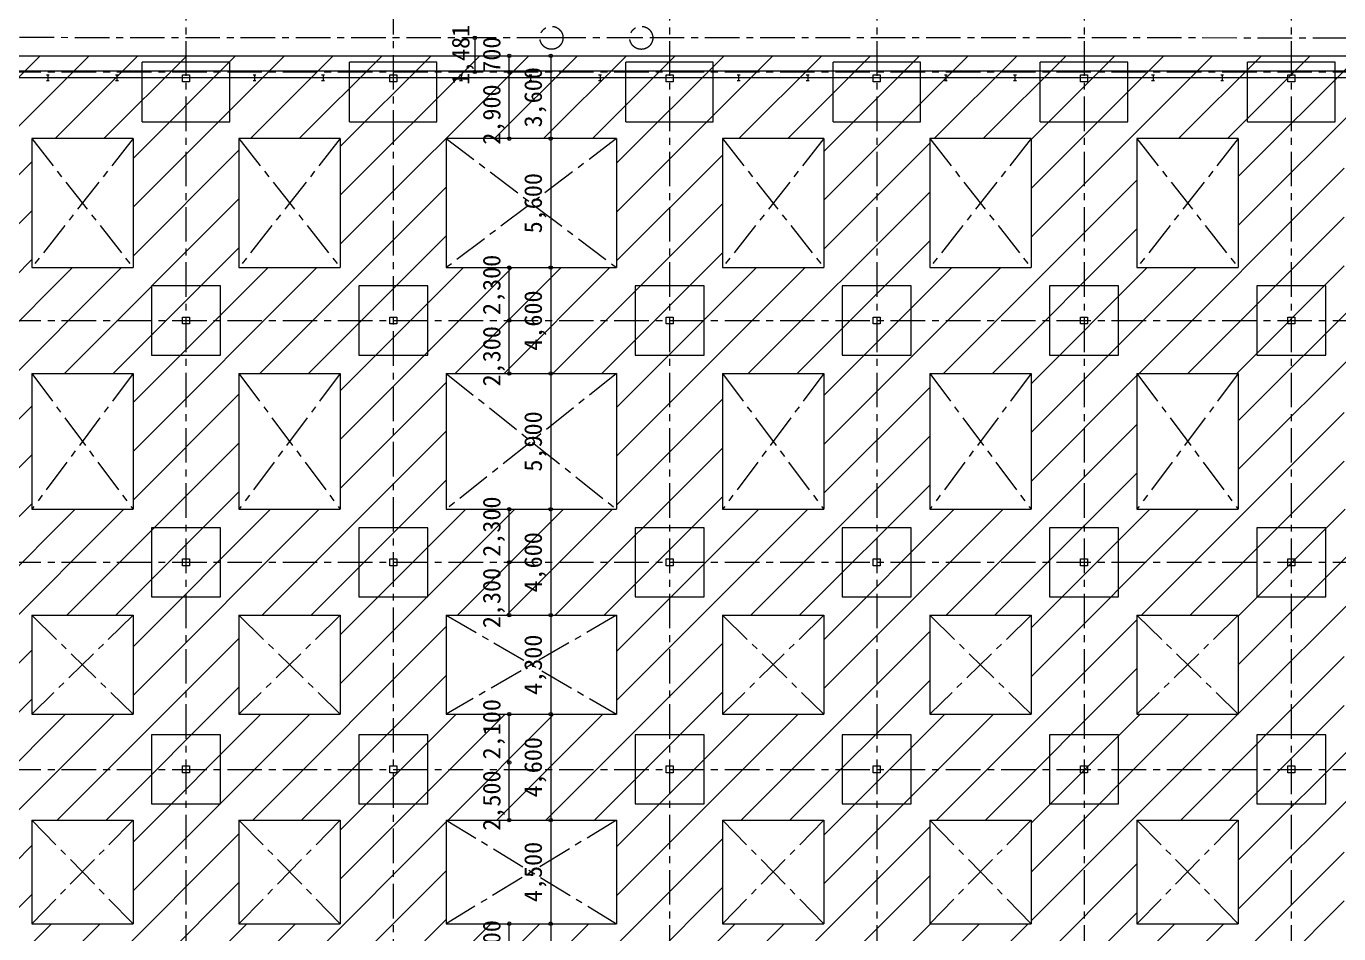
# Model space of a CAD drawing. Units: millimetres at full size, sheet at 1:300. Extents: x -272537 to 274500, y -185098 to 187500.
# Drawn here: x -167041 to -110041, y 111506 to 150926 of the extents above; entities that cross this region are included whole.
import ezdxf
from ezdxf.enums import TextEntityAlignment as Align

# ---------------------------------------------------------------- set-up
doc = ezdxf.new("R2010")
doc.units = ezdxf.units.MM
doc.header["$LTSCALE"] = 300
doc.header["$PDMODE"] = 32
doc.header["$PDSIZE"] = 150
doc.linetypes.add('CHAIN1', pattern=[8, 5, -1, 1, -1])
for name, color, linetype, lineweight in [('0-0_基準線', 7, 'Continuous', 9), ('0-1_躯体', 2, 'Continuous', 9), ('0-2_間仕切り', 7, 'Continuous', 9), ('0-3_建具', 2, 'Continuous', 18), ('0-4_設備家具', 7, 'CHAIN1', 9), ('0-6_文字', 2, 'Continuous', 5), ('0-8_補助線', 4, 'Continuous', 5), ('0-D_防災設備', 6, 'CHAIN1', 20), ('0-F_', 4, 'CHAIN1', 5)]:
    doc.layers.add(name, color=color, linetype=linetype, lineweight=lineweight)
doc.styles.add('ＭＳ ゴシック', font='')
doc.styles.get('ＭＳ ゴシック').set_extended_font_data('MS Gothic')

msp = doc.modelspace()

# ---------------------------------------------------------------- linework, layer by layer
at = {"layer": '0-0_基準線'}
for p, q in [((-166165.6, 148818.3), (-166040.6, 148818.3)), ((-166103.1, 148818.3), (-166103.1, 148568.3)), ((-163165.6, 148818.3), (-163040.6, 148818.3)), ((-163103.1, 148818.3), (-163103.1, 148568.3)), ((-157190.6, 148818.3), (-157065.6, 148818.3)), ((-157128.1, 148818.3), (-157128.1, 148568.3)), ((-154215.6, 148818.3), (-154090.6, 148818.3)), ((-154153.1, 148818.3), (-154153.1, 148568.3)), ((-148221.9, 148818.3), (-148096.9, 148818.3)), ((-148159.4, 148818.3), (-148159.4, 148568.3)), ((-145203.1, 148818.3), (-145078.1, 148818.3)), ((-145140.6, 148818.3), (-145140.6, 148568.3)), ((-142184.4, 148818.3), (-142059.4, 148818.3)), ((-142121.9, 148818.3), (-142121.9, 148568.3)), ((-136165.6, 148818.3), (-136040.6, 148818.3)), ((-136103.1, 148818.3), (-136103.1, 148568.3)), ((-133165.6, 148818.3), (-133040.6, 148818.3)), ((-133103.1, 148818.3), (-133103.1, 148568.3)), ((-127165.6, 148818.3), (-127040.6, 148818.3)), ((-127103.1, 148818.3), (-127103.1, 148568.3)), ((-124165.6, 148818.3), (-124040.6, 148818.3)), ((-124103.1, 148818.3), (-124103.1, 148568.3)), ((-118165.6, 148818.3), (-118040.6, 148818.3)), ((-118103.1, 148818.3), (-118103.1, 148568.3)), ((-115165.6, 148818.3), (-115040.6, 148818.3)), ((-115103.1, 148818.3), (-115103.1, 148568.3)), ((-166165.6, 148568.3), (-166040.6, 148568.3)), ((-163165.6, 148568.3), (-163040.6, 148568.3)), ((-157190.6, 148568.3), (-157065.6, 148568.3)), ((-154215.6, 148568.3), (-154090.6, 148568.3)), ((-148221.9, 148568.3), (-148096.9, 148568.3)), ((-145203.1, 148568.3), (-145078.1, 148568.3)), ((-142184.4, 148568.3), (-142059.4, 148568.3)), ((-136165.6, 148568.3), (-136040.6, 148568.3)), ((-133165.6, 148568.3), (-133040.6, 148568.3)), ((-127165.6, 148568.3), (-127040.6, 148568.3)), ((-124165.6, 148568.3), (-124040.6, 148568.3)), ((-118165.6, 148568.3), (-118040.6, 148568.3)), ((-115165.6, 148568.3), (-115040.6, 148568.3))]:
    msp.add_line(p, q, dxfattribs=at)
for points in [[(-160253.1, 148818.3), (-159953.1, 148818.3), (-159953.1, 148518.3), (-160253.1, 148518.3)], [(-151253.1, 148818.3), (-150953.1, 148818.3), (-150953.1, 148518.3), (-151253.1, 148518.3)], [(-139253.1, 148818.3), (-138953.1, 148818.3), (-138953.1, 148518.3), (-139253.1, 148518.3)], [(-130253.1, 148818.3), (-129953.1, 148818.3), (-129953.1, 148518.3), (-130253.1, 148518.3)], [(-121253.1, 148818.3), (-120953.1, 148818.3), (-120953.1, 148518.3), (-121253.1, 148518.3)], [(-112253.1, 148818.3), (-111953.1, 148818.3), (-111953.1, 148518.3), (-112253.1, 148518.3)], [(-160253.1, 138293.3), (-159953.1, 138293.3), (-159953.1, 137993.3), (-160253.1, 137993.3)], [(-151253.1, 138293.3), (-150953.1, 138293.3), (-150953.1, 137993.3), (-151253.1, 137993.3)], [(-139253.1, 138293.3), (-138953.1, 138293.3), (-138953.1, 137993.3), (-139253.1, 137993.3)], [(-130253.1, 138293.3), (-129953.1, 138293.3), (-129953.1, 137993.3), (-130253.1, 137993.3)], [(-121253.1, 138293.3), (-120953.1, 138293.3), (-120953.1, 137993.3), (-121253.1, 137993.3)], [(-112253.1, 138293.3), (-111953.1, 138293.3), (-111953.1, 137993.3), (-112253.1, 137993.3)], [(-160253.1, 127793.3), (-159953.1, 127793.3), (-159953.1, 127493.3), (-160253.1, 127493.3)], [(-151253.1, 127793.3), (-150953.1, 127793.3), (-150953.1, 127493.3), (-151253.1, 127493.3)], [(-139253.1, 127793.3), (-138953.1, 127793.3), (-138953.1, 127493.3), (-139253.1, 127493.3)], [(-130253.1, 127793.3), (-129953.1, 127793.3), (-129953.1, 127493.3), (-130253.1, 127493.3)], [(-121253.1, 127793.3), (-120953.1, 127793.3), (-120953.1, 127493.3), (-121253.1, 127493.3)], [(-112253.1, 127793.3), (-111953.1, 127793.3), (-111953.1, 127493.3), (-112253.1, 127493.3)], [(-160253.1, 118793.3), (-159953.1, 118793.3), (-159953.1, 118493.3), (-160253.1, 118493.3)], [(-151253.1, 118793.3), (-150953.1, 118793.3), (-150953.1, 118493.3), (-151253.1, 118493.3)], [(-139253.1, 118793.3), (-138953.1, 118793.3), (-138953.1, 118493.3), (-139253.1, 118493.3)], [(-130253.1, 118793.3), (-129953.1, 118793.3), (-129953.1, 118493.3), (-130253.1, 118493.3)], [(-121253.1, 118793.3), (-120953.1, 118793.3), (-120953.1, 118493.3), (-121253.1, 118493.3)], [(-112253.1, 118793.3), (-111953.1, 118793.3), (-111953.1, 118493.3), (-112253.1, 118493.3)]]:
    msp.add_lwpolyline(points, close=True, dxfattribs=at)
at = {"layer": '0-1_躯体', "color": 7}
for p, q in [((-158203.1, 149368.3), (-162003.1, 149368.3)), ((-162003.1, 146768.3), (-162003.1, 149368.3)), ((-149203.1, 149368.3), (-153003.1, 149368.3)), ((-153003.1, 146768.3), (-153003.1, 149368.3)), ((-137203.1, 149368.3), (-141003.1, 149368.3)), ((-141003.1, 146768.3), (-141003.1, 149368.3)), ((-128203.1, 149368.3), (-132003.1, 149368.3)), ((-132003.1, 146768.3), (-132003.1, 149368.3)), ((-119203.1, 149368.3), (-123003.1, 149368.3)), ((-123003.1, 146768.3), (-123003.1, 149368.3)), ((-110203.1, 149368.3), (-114003.1, 149368.3)), ((-114003.1, 146768.3), (-114003.1, 149368.3)), ((-161603.1, 139643.3), (-161603.1, 136643.3)), ((-158603.1, 139643.3), (-161603.1, 139643.3)), ((-158603.1, 136643.3), (-158603.1, 139643.3)), ((-152603.1, 139643.3), (-152603.1, 136643.3)), ((-149603.1, 139643.3), (-152603.1, 139643.3)), ((-149603.1, 136643.3), (-149603.1, 139643.3)), ((-140603.1, 139643.3), (-140603.1, 136643.3)), ((-137603.1, 139643.3), (-140603.1, 139643.3)), ((-137603.1, 136643.3), (-137603.1, 139643.3)), ((-131603.1, 139643.3), (-131603.1, 136643.3)), ((-128603.1, 139643.3), (-131603.1, 139643.3)), ((-128603.1, 136643.3), (-128603.1, 139643.3)), ((-122603.1, 139643.3), (-122603.1, 136643.3)), ((-119603.1, 139643.3), (-122603.1, 139643.3)), ((-119603.1, 136643.3), (-119603.1, 139643.3)), ((-113603.1, 139643.3), (-113603.1, 136643.3)), ((-110603.1, 139643.3), (-113603.1, 139643.3)), ((-110603.1, 136643.3), (-110603.1, 139643.3)), ((-161603.1, 136643.3), (-158603.1, 136643.3)), ((-152603.1, 136643.3), (-149603.1, 136643.3)), ((-140603.1, 136643.3), (-137603.1, 136643.3)), ((-131603.1, 136643.3), (-128603.1, 136643.3)), ((-122603.1, 136643.3), (-119603.1, 136643.3)), ((-113603.1, 136643.3), (-110603.1, 136643.3)), ((-161603.1, 129143.3), (-161603.1, 126143.3)), ((-158603.1, 129143.3), (-161603.1, 129143.3)), ((-158603.1, 126143.3), (-158603.1, 129143.3)), ((-152603.1, 129143.3), (-152603.1, 126143.3)), ((-149603.1, 129143.3), (-152603.1, 129143.3)), ((-149603.1, 126143.3), (-149603.1, 129143.3)), ((-140603.1, 129143.3), (-140603.1, 126143.3)), ((-137603.1, 129143.3), (-140603.1, 129143.3)), ((-137603.1, 126143.3), (-137603.1, 129143.3)), ((-131603.1, 129143.3), (-131603.1, 126143.3)), ((-128603.1, 129143.3), (-131603.1, 129143.3)), ((-128603.1, 126143.3), (-128603.1, 129143.3)), ((-122603.1, 129143.3), (-122603.1, 126143.3)), ((-119603.1, 129143.3), (-122603.1, 129143.3)), ((-119603.1, 126143.3), (-119603.1, 129143.3)), ((-113603.1, 129143.3), (-113603.1, 126143.3)), ((-110603.1, 129143.3), (-113603.1, 129143.3)), ((-110603.1, 126143.3), (-110603.1, 129143.3)), ((-161603.1, 126143.3), (-158603.1, 126143.3)), ((-152603.1, 126143.3), (-149603.1, 126143.3)), ((-140603.1, 126143.3), (-137603.1, 126143.3)), ((-131603.1, 126143.3), (-128603.1, 126143.3)), ((-122603.1, 126143.3), (-119603.1, 126143.3)), ((-113603.1, 126143.3), (-110603.1, 126143.3)), ((-161603.1, 120143.3), (-161603.1, 117143.3)), ((-158603.1, 120143.3), (-161603.1, 120143.3)), ((-158603.1, 117143.3), (-158603.1, 120143.3)), ((-152603.1, 120143.3), (-152603.1, 117143.3)), ((-149603.1, 120143.3), (-152603.1, 120143.3)), ((-149603.1, 117143.3), (-149603.1, 120143.3)), ((-140603.1, 120143.3), (-140603.1, 117143.3)), ((-137603.1, 120143.3), (-140603.1, 120143.3)), ((-137603.1, 117143.3), (-137603.1, 120143.3)), ((-131603.1, 120143.3), (-131603.1, 117143.3)), ((-128603.1, 120143.3), (-131603.1, 120143.3)), ((-128603.1, 117143.3), (-128603.1, 120143.3)), ((-122603.1, 120143.3), (-122603.1, 117143.3)), ((-119603.1, 120143.3), (-122603.1, 120143.3)), ((-119603.1, 117143.3), (-119603.1, 120143.3)), ((-113603.1, 120143.3), (-113603.1, 117143.3)), ((-110603.1, 120143.3), (-113603.1, 120143.3)), ((-110603.1, 117143.3), (-110603.1, 120143.3)), ((-161603.1, 117143.3), (-158603.1, 117143.3)), ((-152603.1, 117143.3), (-149603.1, 117143.3)), ((-140603.1, 117143.3), (-137603.1, 117143.3)), ((-131603.1, 117143.3), (-128603.1, 117143.3)), ((-122603.1, 117143.3), (-119603.1, 117143.3)), ((-113603.1, 117143.3), (-110603.1, 117143.3))]:
    msp.add_line(p, q, dxfattribs=at)
for points in [[(-162003.1, 146768.3), (-158203.1, 146768.3), (-158203.1, 149368.3)], [(-153003.1, 146768.3), (-149203.1, 146768.3), (-149203.1, 149368.3)], [(-141003.1, 146768.3), (-137203.1, 146768.3), (-137203.1, 149368.3)], [(-132003.1, 146768.3), (-128203.1, 146768.3), (-128203.1, 149368.3)], [(-123003.1, 146768.3), (-119203.1, 146768.3), (-119203.1, 149368.3)], [(-114003.1, 146768.3), (-110203.1, 146768.3), (-110203.1, 149368.3)]]:
    msp.add_lwpolyline(points, dxfattribs=at)
at = {"layer": '0-2_間仕切り'}
for p, q in [((-244453.1, 148993.3), (-100533.1, 148993.3)), ((-239578.1, 148693.3), (-100533.1, 148693.3))]:
    msp.add_line(p, q, dxfattribs=at)
at = {"layer": '0-3_建具'}
for p, q in [((-245103.1, 149643.3), (-64703.1, 149643.3)), ((-162403.1, 146043.3), (-166803.1, 146043.3)), ((-166803.1, 146043.3), (-166803.1, 140443.3)), ((-162403.1, 146043.3), (-162403.1, 140443.3)), ((-157803.1, 146043.3), (-157803.1, 140443.3)), ((-153403.1, 146043.3), (-157803.1, 146043.3)), ((-153403.1, 146043.3), (-153403.1, 140443.3)), ((-141403.1, 146043.3), (-141403.1, 140443.3)), ((-132403.1, 146043.3), (-136803.1, 146043.3)), ((-136803.1, 146043.3), (-136803.1, 140443.3)), ((-132403.1, 146043.3), (-132403.1, 140443.3)), ((-123403.1, 146043.3), (-127803.1, 146043.3)), ((-127803.1, 146043.3), (-127803.1, 140443.3)), ((-123403.1, 146043.3), (-123403.1, 140443.3)), ((-114403.1, 146043.3), (-118803.1, 146043.3)), ((-118803.1, 146043.3), (-118803.1, 140443.3)), ((-114403.1, 146043.3), (-114403.1, 140443.3)), ((-166803.1, 140443.3), (-162403.1, 140443.3)), ((-157803.1, 140443.3), (-153403.1, 140443.3)), ((-148803.1, 140443.3), (-141403.1, 140443.3)), ((-136803.1, 140443.3), (-132403.1, 140443.3)), ((-127803.1, 140443.3), (-123403.1, 140443.3)), ((-118803.1, 140443.3), (-114403.1, 140443.3)), ((-166803.1, 135843.3), (-162403.1, 135843.3)), ((-166803.1, 135843.3), (-166803.1, 129943.3)), ((-162403.1, 135843.3), (-162403.1, 129943.3)), ((-157803.1, 135843.3), (-157803.1, 129943.3)), ((-157803.1, 135843.3), (-153403.1, 135843.3)), ((-153403.1, 135843.3), (-153403.1, 129943.3)), ((-148803.1, 135843.3), (-141403.1, 135843.3)), ((-148803.1, 135843.3), (-148803.1, 129943.3)), ((-141403.1, 135843.3), (-141403.1, 129943.3)), ((-136803.1, 135843.3), (-132403.1, 135843.3)), ((-136803.1, 135843.3), (-136803.1, 129943.3)), ((-132403.1, 135843.3), (-132403.1, 129943.3)), ((-127803.1, 135843.3), (-123403.1, 135843.3)), ((-127803.1, 135843.3), (-127803.1, 129943.3)), ((-123403.1, 135843.3), (-123403.1, 129943.3)), ((-118803.1, 135843.3), (-114403.1, 135843.3)), ((-118803.1, 135843.3), (-118803.1, 129943.3)), ((-114403.1, 135843.3), (-114403.1, 129943.3)), ((-166803.1, 129943.3), (-162403.1, 129943.3)), ((-157803.1, 129943.3), (-153403.1, 129943.3)), ((-148803.1, 129943.3), (-141403.1, 129943.3)), ((-136803.1, 129943.3), (-132403.1, 129943.3)), ((-127803.1, 129943.3), (-123403.1, 129943.3)), ((-118803.1, 129943.3), (-114403.1, 129943.3)), ((-166803.1, 125343.3), (-162403.1, 125343.3)), ((-166803.1, 125343.3), (-166803.1, 121043.3)), ((-162403.1, 125343.3), (-162403.1, 121043.3)), ((-157803.1, 125343.3), (-157803.1, 121043.3)), ((-157803.1, 125343.3), (-153403.1, 125343.3)), ((-153403.1, 125343.3), (-153403.1, 121043.3)), ((-148803.1, 125343.3), (-141403.1, 125343.3)), ((-148803.1, 125343.3), (-148803.1, 121043.3)), ((-141403.1, 125343.3), (-141403.1, 121043.3)), ((-136803.1, 125343.3), (-132403.1, 125343.3)), ((-136803.1, 125343.3), (-136803.1, 121043.3)), ((-132403.1, 125343.3), (-132403.1, 121043.3)), ((-127803.1, 125343.3), (-123403.1, 125343.3)), ((-127803.1, 125343.3), (-127803.1, 121043.3)), ((-123403.1, 125343.3), (-123403.1, 121043.3)), ((-118803.1, 125343.3), (-114403.1, 125343.3)), ((-118803.1, 125343.3), (-118803.1, 121043.3)), ((-114403.1, 125343.3), (-114403.1, 121043.3)), ((-166803.1, 121043.3), (-162403.1, 121043.3)), ((-157803.1, 121043.3), (-153403.1, 121043.3)), ((-148803.1, 121043.3), (-141403.1, 121043.3)), ((-136803.1, 121043.3), (-132403.1, 121043.3)), ((-127803.1, 121043.3), (-123403.1, 121043.3)), ((-118803.1, 121043.3), (-114403.1, 121043.3)), ((-166803.1, 116443.3), (-162403.1, 116443.3)), ((-166803.1, 116443.3), (-166803.1, 111943.3)), ((-162403.1, 116443.3), (-162403.1, 111943.3)), ((-157803.1, 116443.3), (-157803.1, 111943.3)), ((-157803.1, 116443.3), (-153403.1, 116443.3)), ((-153403.1, 116443.3), (-153403.1, 111943.3)), ((-148803.1, 116443.3), (-141403.1, 116443.3)), ((-148803.1, 116443.3), (-148803.1, 111943.3)), ((-141403.1, 116443.3), (-141403.1, 111943.3)), ((-136803.1, 116443.3), (-132403.1, 116443.3)), ((-136803.1, 116443.3), (-136803.1, 111943.3)), ((-132403.1, 116443.3), (-132403.1, 111943.3)), ((-127803.1, 116443.3), (-123403.1, 116443.3)), ((-127803.1, 116443.3), (-127803.1, 111943.3)), ((-123403.1, 116443.3), (-123403.1, 111943.3)), ((-118803.1, 116443.3), (-114403.1, 116443.3)), ((-118803.1, 116443.3), (-118803.1, 111943.3)), ((-114403.1, 116443.3), (-114403.1, 111943.3)), ((-166803.1, 111943.3), (-162403.1, 111943.3)), ((-157803.1, 111943.3), (-153403.1, 111943.3)), ((-148803.1, 111943.3), (-141403.1, 111943.3)), ((-136803.1, 111943.3), (-132403.1, 111943.3)), ((-127803.1, 111943.3), (-123403.1, 111943.3)), ((-118803.1, 111943.3), (-114403.1, 111943.3))]:
    msp.add_line(p, q, dxfattribs=at)
msp.add_lwpolyline([(-141403.1, 146043.3), (-148803.1, 146043.3), (-148803.1, 140443.3)], dxfattribs=at)
at = {"layer": '0-4_設備家具'}
for p, q in [((-162403.1, 146043.3), (-166803.1, 140443.3)), ((-166803.1, 146043.3), (-162403.1, 140443.3)), ((-153403.1, 146043.3), (-157803.1, 140443.3)), ((-157803.1, 146043.3), (-153403.1, 140443.3)), ((-141403.1, 146043.3), (-148803.1, 140443.3)), ((-148803.1, 146043.3), (-141403.1, 140443.3)), ((-132403.1, 146043.3), (-136803.1, 140443.3)), ((-136803.1, 146043.3), (-132403.1, 140443.3)), ((-123403.1, 146043.3), (-127803.1, 140443.3)), ((-127803.1, 146043.3), (-123403.1, 140443.3)), ((-114403.1, 146043.3), (-118803.1, 140443.3)), ((-118803.1, 146043.3), (-114403.1, 140443.3)), ((-162403.1, 135843.3), (-166803.1, 129943.3)), ((-166803.1, 135843.3), (-162403.1, 129943.3)), ((-153403.1, 135843.3), (-157803.1, 129943.3)), ((-157803.1, 135843.3), (-153403.1, 129943.3)), ((-141403.1, 135843.3), (-148803.1, 129943.3)), ((-148803.1, 135843.3), (-141403.1, 129943.3)), ((-132403.1, 135843.3), (-136803.1, 129943.3)), ((-136803.1, 135843.3), (-132403.1, 129943.3)), ((-123403.1, 135843.3), (-127803.1, 129943.3)), ((-127803.1, 135843.3), (-123403.1, 129943.3)), ((-114403.1, 135843.3), (-118803.1, 129943.3)), ((-118803.1, 135843.3), (-114403.1, 129943.3)), ((-162403.1, 125343.3), (-166803.1, 121043.3)), ((-166803.1, 125343.3), (-162403.1, 121043.3)), ((-153403.1, 125343.3), (-157803.1, 121043.3)), ((-157803.1, 125343.3), (-153403.1, 121043.3)), ((-141403.1, 125343.3), (-148803.1, 121043.3)), ((-148803.1, 125343.3), (-141403.1, 121043.3)), ((-132403.1, 125343.3), (-136803.1, 121043.3)), ((-136803.1, 125343.3), (-132403.1, 121043.3)), ((-123403.1, 125343.3), (-127803.1, 121043.3)), ((-127803.1, 125343.3), (-123403.1, 121043.3)), ((-114403.1, 125343.3), (-118803.1, 121043.3)), ((-118803.1, 125343.3), (-114403.1, 121043.3)), ((-162403.1, 116443.3), (-166803.1, 111943.3)), ((-166803.1, 116443.3), (-162403.1, 111943.3)), ((-153403.1, 116443.3), (-157803.1, 111943.3)), ((-157803.1, 116443.3), (-153403.1, 111943.3)), ((-141403.1, 116443.3), (-148803.1, 111943.3)), ((-148803.1, 116443.3), (-141403.1, 111943.3)), ((-132403.1, 116443.3), (-136803.1, 111943.3)), ((-136803.1, 116443.3), (-132403.1, 111943.3)), ((-123403.1, 116443.3), (-127803.1, 111943.3)), ((-127803.1, 116443.3), (-123403.1, 111943.3)), ((-114403.1, 116443.3), (-118803.1, 111943.3)), ((-118803.1, 116443.3), (-114403.1, 111943.3))]:
    msp.add_line(p, q, dxfattribs=at)
at = {"layer": '0-6_文字', "color": 4}
for p, q in [((-147561.2, 150424.5), (-147561.2, 148943.3)), ((-146064.7, 148943.3), (-146064.7, 149643.3)), ((-144264.7, 149643.3), (-144264.7, 146043.3)), ((-146064.7, 146043.3), (-146064.7, 148943.3)), ((-144264.7, 146043.3), (-144264.7, 140443.3)), ((-146064.7, 138143.3), (-146064.7, 140443.3)), ((-144264.7, 140443.3), (-144264.7, 135843.3)), ((-146064.7, 135843.3), (-146064.7, 138143.3)), ((-144264.7, 135843.3), (-144264.7, 129943.3)), ((-146064.7, 127643.3), (-146064.7, 129943.3)), ((-144264.7, 129943.3), (-144264.7, 125343.3)), ((-146064.7, 125343.3), (-146064.7, 127643.3)), ((-144264.7, 125343.3), (-144264.7, 121043.3)), ((-146064.7, 118943.3), (-146064.7, 121043.3)), ((-144264.7, 121043.3), (-144264.7, 116443.3)), ((-146064.7, 116443.3), (-146064.7, 118943.3)), ((-144264.7, 116443.3), (-144264.7, 111943.3)), ((-146064.7, 109643.3), (-146064.7, 111943.3)), ((-144264.7, 111943.3), (-144264.7, 107343.3))]:
    msp.add_line(p, q, dxfattribs=at)
at = {"layer": '0-6_文字'}
for p in [(-147561.2, 150424.5), (-146064.7, 149643.3), (-144264.7, 149643.3), (-147561.2, 148943.3), (-146064.7, 148943.3), (-146064.7, 146043.3), (-144264.7, 146043.3), (-146064.7, 140443.3), (-144264.7, 140443.3), (-146064.7, 138143.3), (-146064.7, 135843.3), (-144264.7, 135843.3), (-146064.7, 129943.3), (-144264.7, 129943.3), (-146064.7, 127643.3), (-146064.7, 125343.3), (-144264.7, 125343.3), (-146064.7, 121043.3), (-144264.7, 121043.3), (-146064.7, 118943.3), (-146064.7, 116443.3), (-144264.7, 116443.3), (-146064.7, 111943.3), (-144264.7, 111943.3)]:
    msp.add_point(p, dxfattribs=at)
at = {"layer": '0-8_補助線'}
for p, q in [((-171403.1, 142552.3), (-164312.1, 149643.3)), ((-171403.1, 144673.6), (-166433.4, 149643.3)), ((-165790.8, 146043.3), (-162190.8, 149643.3)), ((-163669.4, 146043.3), (-160069.4, 149643.3)), ((-162403.1, 143067), (-155826.8, 149643.3)), ((-162403.1, 145188.3), (-157948.1, 149643.3)), ((-157305.5, 146043.3), (-153705.5, 149643.3)), ((-155184.2, 146043.3), (-151584.2, 149643.3)), ((-153403.1, 141460.4), (-145220.2, 149643.3)), ((-153403.1, 143581.7), (-147341.5, 149643.3)), ((-153403.1, 145703), (-149462.8, 149643.3)), ((-146698.9, 146043.3), (-143098.9, 149643.3)), ((-144577.6, 146043.3), (-140977.6, 149643.3)), ((-142456.2, 146043.3), (-138856.2, 149643.3)), ((-141403.1, 142853.8), (-134613.6, 149643.3)), ((-141403.1, 144975.1), (-136734.9, 149643.3)), ((-136092.3, 146043.3), (-132492.3, 149643.3)), ((-133971, 146043.3), (-130371, 149643.3)), ((-132403.1, 143368.5), (-126128.3, 149643.3)), ((-132403.1, 145489.8), (-128249.6, 149643.3)), ((-127607, 146043.3), (-124007, 149643.3)), ((-125485.7, 146043.3), (-121885.7, 149643.3)), ((-123403.1, 141761.9), (-115521.7, 149643.3)), ((-123403.1, 143883.2), (-117643, 149643.3)), ((-123403.1, 146004.5), (-119764.3, 149643.3)), ((-117000.4, 146043.3), (-113400.4, 149643.3)), ((-114879.1, 146043.3), (-111279.1, 149643.3)), ((-114403.1, 142276.6), (-107036.4, 149643.3)), ((-114403.1, 144397.9), (-109157.7, 149643.3)), ((-162403.1, 140945.7), (-157803.1, 145545.7)), ((-132403.1, 141247.2), (-127803.1, 145847.2)), ((-180403.1, 131430.9), (-166803.1, 145030.9)), ((-141403.1, 140732.5), (-136803.1, 145332.5)), ((-127200.4, 135843.3), (-118803.1, 144240.6)), ((-118715.1, 135843.3), (-109803.1, 144755.3)), ((-156898.9, 135843.3), (-148803.1, 143939.1)), ((-135685.7, 135843.3), (-127803.1, 143725.9)), ((-165384.2, 135843.3), (-157803.1, 143424.3)), ((-144171, 135843.3), (-136803.1, 143211.1)), ((-173869.4, 135843.3), (-166803.1, 142909.6)), ((-116593.8, 135843.3), (-109803.1, 142634)), ((-125079.1, 135843.3), (-118803.1, 142119.3)), ((-154777.6, 135843.3), (-148803.1, 141817.7)), ((-133564.3, 135843.3), (-127803.1, 141604.5)), ((-163262.8, 135843.3), (-157803.1, 141303)), ((-142049.6, 135843.3), (-136803.1, 141089.8)), ((-171748.1, 135843.3), (-166803.1, 140788.3)), ((-171403.1, 131945.7), (-162905.5, 140443.3)), ((-171403.1, 134067), (-165026.8, 140443.3)), ((-162403.1, 132460.4), (-154420.2, 140443.3)), ((-162403.1, 134581.7), (-156541.5, 140443.3)), ((-153403.1, 132975.1), (-145934.9, 140443.3)), ((-153403.1, 135096.4), (-148056.2, 140443.3)), ((-148413.6, 135843.3), (-143813.6, 140443.3)), ((-146292.3, 135843.3), (-141692.3, 140443.3)), ((-141403.1, 132247.2), (-133207, 140443.3)), ((-141403.1, 134368.5), (-135328.3, 140443.3)), ((-132403.1, 132761.9), (-124721.7, 140443.3)), ((-132403.1, 134883.2), (-126843, 140443.3)), ((-123403.1, 133276.6), (-116236.4, 140443.3)), ((-123403.1, 135397.9), (-118357.7, 140443.3)), ((-114472.5, 135843.3), (-109803.1, 140512.7)), ((-114403.1, 131670), (-105629.8, 140443.3)), ((-114403.1, 133791.3), (-107751.1, 140443.3)), ((-123403.1, 131155.3), (-118803.1, 135755.3)), ((-153403.1, 130853.8), (-148803.1, 135453.8)), ((-132403.1, 130640.6), (-127803.1, 135240.6)), ((-162403.1, 130339.1), (-157803.1, 134939.1)), ((-141403.1, 130125.9), (-136803.1, 134725.9)), ((-184784.2, 116443.3), (-166803.1, 134424.3)), ((-118608.5, 125343.3), (-109803.1, 134148.7)), ((-127093.8, 125343.3), (-118803.1, 133634)), ((-165277.6, 125343.3), (-157803.1, 132817.7)), ((-156792.3, 125343.3), (-148803.1, 133332.5)), ((-135579.1, 125343.3), (-127803.1, 133119.3)), ((-173762.8, 125343.3), (-166803.1, 132303)), ((-144064.3, 125343.3), (-136803.1, 132604.5)), ((-116487.2, 125343.3), (-109803.1, 132027.4)), ((-154671, 125343.3), (-148803.1, 131211.1)), ((-124972.5, 125343.3), (-118803.1, 131512.7)), ((-163156.2, 125343.3), (-157803.1, 130696.4)), ((-133457.7, 125343.3), (-127803.1, 130997.9)), ((-171641.5, 125343.3), (-166803.1, 130181.7)), ((-141943, 125343.3), (-136803.1, 130483.2)), ((-171403.1, 121339.1), (-162798.9, 129943.3)), ((-171403.1, 123460.4), (-164920.2, 129943.3)), ((-162403.1, 121853.8), (-154313.6, 129943.3)), ((-162403.1, 123975.1), (-156434.9, 129943.3)), ((-153403.1, 122368.5), (-145828.3, 129943.3)), ((-153403.1, 124489.8), (-147949.6, 129943.3)), ((-148307, 125343.3), (-143707, 129943.3)), ((-146185.7, 125343.3), (-141585.7, 129943.3)), ((-141403.1, 121640.6), (-133100.4, 129943.3)), ((-141403.1, 123761.9), (-135221.7, 129943.3)), ((-132403.1, 122155.3), (-124615.1, 129943.3)), ((-132403.1, 124276.6), (-126736.4, 129943.3)), ((-123403.1, 122670), (-116129.8, 129943.3)), ((-123403.1, 124791.3), (-118251.1, 129943.3)), ((-114403.1, 121063.4), (-105523.2, 129943.3)), ((-114403.1, 123184.7), (-107644.5, 129943.3)), ((-114403.1, 125306.1), (-109765.9, 129943.3)), ((-157207, 116443.3), (-148803.1, 124847.2)), ((-127508.5, 116443.3), (-118803.1, 125148.7)), ((-165692.3, 116443.3), (-157803.1, 124332.5)), ((-135993.8, 116443.3), (-127803.1, 124634)), ((-174177.6, 116443.3), (-166803.1, 123817.7)), ((-144479.1, 116443.3), (-136803.1, 124119.3)), ((-116901.9, 116443.3), (-109803.1, 123542.1)), ((-155085.7, 116443.3), (-148803.1, 122725.9)), ((-125387.2, 116443.3), (-118803.1, 123027.4)), ((-163571, 116443.3), (-157803.1, 122211.1)), ((-142357.7, 116443.3), (-136803.1, 121997.9)), ((-133872.5, 116443.3), (-127803.1, 122512.7)), ((-172056.2, 116443.3), (-166803.1, 121696.4)), ((-114780.6, 116443.3), (-109803.1, 121420.8)), ((-171403.1, 112853.8), (-163213.6, 121043.3)), ((-171403.1, 114975.1), (-165334.9, 121043.3)), ((-162403.1, 113368.5), (-154728.3, 121043.3)), ((-162403.1, 115489.8), (-156849.6, 121043.3)), ((-153403.1, 113883.2), (-146243, 121043.3)), ((-153403.1, 116004.5), (-148364.3, 121043.3)), ((-148721.7, 116443.3), (-144121.7, 121043.3)), ((-146600.4, 116443.3), (-142000.4, 121043.3)), ((-141403.1, 113155.3), (-133515.1, 121043.3)), ((-141403.1, 115276.6), (-135636.4, 121043.3)), ((-132403.1, 113670), (-125029.8, 121043.3)), ((-132403.1, 115791.3), (-127151.1, 121043.3)), ((-123403.1, 112063.4), (-114423.2, 121043.3)), ((-123403.1, 114184.7), (-116544.5, 121043.3)), ((-123403.1, 116306.1), (-118665.9, 121043.3)), ((-114403.1, 112578.1), (-105937.9, 121043.3)), ((-114403.1, 114699.5), (-108059.3, 121043.3)), ((-162403.1, 102761.9), (-148803.1, 116361.9)), ((-166307, 107343.3), (-157803.1, 115847.2)), ((-136608.5, 107343.3), (-127803.1, 116148.7)), ((-174792.3, 107343.3), (-166803.1, 115332.5)), ((-145093.8, 107343.3), (-136803.1, 115634)), ((-117516.6, 107343.3), (-109803.1, 115056.8)), ((-155700.4, 107343.3), (-148803.1, 114240.6)), ((-134487.2, 107343.3), (-127803.1, 114027.4)), ((-126001.9, 107343.3), (-118803.1, 114542.1)), ((-164185.7, 107343.3), (-157803.1, 113725.9)), ((-142972.5, 107343.3), (-136803.1, 113512.7)), ((-172671, 107343.3), (-166803.1, 113211.1)), ((-115395.3, 107343.3), (-109803.1, 112935.5)), ((-123880.6, 107343.3), (-118803.1, 112420.8)), ((-171403.1, 104368.5), (-163828.3, 111943.3)), ((-171403.1, 106489.8), (-165949.6, 111943.3)), ((-162403.1, 104883.2), (-155343, 111943.3)), ((-162403.1, 107004.5), (-157464.3, 111943.3)), ((-153579.1, 107343.3), (-148803.1, 112119.3)), ((-153403.1, 103276.6), (-144736.4, 111943.3)), ((-153403.1, 105397.9), (-146857.7, 111943.3)), ((-147215.1, 107343.3), (-142615.1, 111943.3)), ((-141403.1, 104670), (-134129.8, 111943.3)), ((-141403.1, 106791.3), (-136251.1, 111943.3)), ((-132403.1, 103063.4), (-123523.2, 111943.3)), ((-132403.1, 105184.7), (-125644.5, 111943.3)), ((-132403.1, 107306.1), (-127765.9, 111943.3)), ((-123403.1, 103578.1), (-115037.9, 111943.3)), ((-123403.1, 105699.5), (-117159.3, 111943.3))]:
    msp.add_line(p, q, dxfattribs=at)
at = {"layer": '0-D_防災設備'}
msp.add_lwpolyline([(-82664.9, 150405.8), (-85665.2, 150406.8), (-140331.6, 150423), (-144230.9, 150424), (-198899.2, 150440.1), (-201898.5, 150441.1), (-233343.2, 150450.3), (-247602.9, 150453.7), (-247603.6, 123453.2), (-245603.4, 123452.6), (-245603.5, 62443.1), (-240603, 62443.5)], dxfattribs=at)
for centre in [(-144230.9, 150424), (-140331.6, 150423)]:
    msp.add_circle(centre, 500, dxfattribs=at)
at = {"layer": '0-F_'}
for p, q in [((-151103.1, 164074.6), (-151103.1, 61343.3)), ((-160103.1, 162274.6), (-160103.1, 61343.3)), ((-139103.1, 162274.6), (-139103.1, 61343.3)), ((-130103.1, 162274.6), (-130103.1, 61343.3)), ((-121103.1, 162274.6), (-121103.1, 61343.3)), ((-112103.1, 162274.6), (-112103.1, 61343.3)), ((-247103.1, 148943.3), (-55980.5, 148943.3)), ((-247103.1, 138143.3), (-55980.5, 138143.3)), ((-247103.1, 127643.3), (-55980.5, 127643.3)), ((-247103.1, 118643.3), (-55980.5, 118643.3))]:
    msp.add_line(p, q, dxfattribs=at)

# ---------------------------------------------------------------- texts
at = {"layer": '0-6_文字', "style": 'ＭＳ ゴシック'}
for s, p in [('1,481', (-147561.2, 148371.4)), ('700', (-146214.7, 148905.8)), ('3,600', (-144414.7, 146530.8)), ('2,900', (-146214.7, 145780.8)), ('5,600', (-144414.7, 141930.8)), ('2,300', (-146214.7, 138380.8)), ('4,600', (-144414.7, 136830.8)), ('2,300', (-146214.7, 135280.8)), ('5,900', (-144414.7, 131580.8)), ('2,300', (-146214.7, 127880.8)), ('4,600', (-144414.7, 126330.8)), ('2,300', (-146214.7, 124780.8)), ('4,300', (-144414.7, 121880.8)), ('2,100', (-146214.7, 119080.8)), ('4,600', (-144414.7, 117430.8)), ('2,500', (-146214.7, 115980.8)), ('4,500', (-144414.7, 112880.8)), ('2,300', (-146214.7, 109480.8))]:
    msp.add_text(s, height=769.8, rotation=90, dxfattribs=at).set_placement(p, align=Align.BOTTOM_LEFT)

doc.saveas('drawing.dxf')
